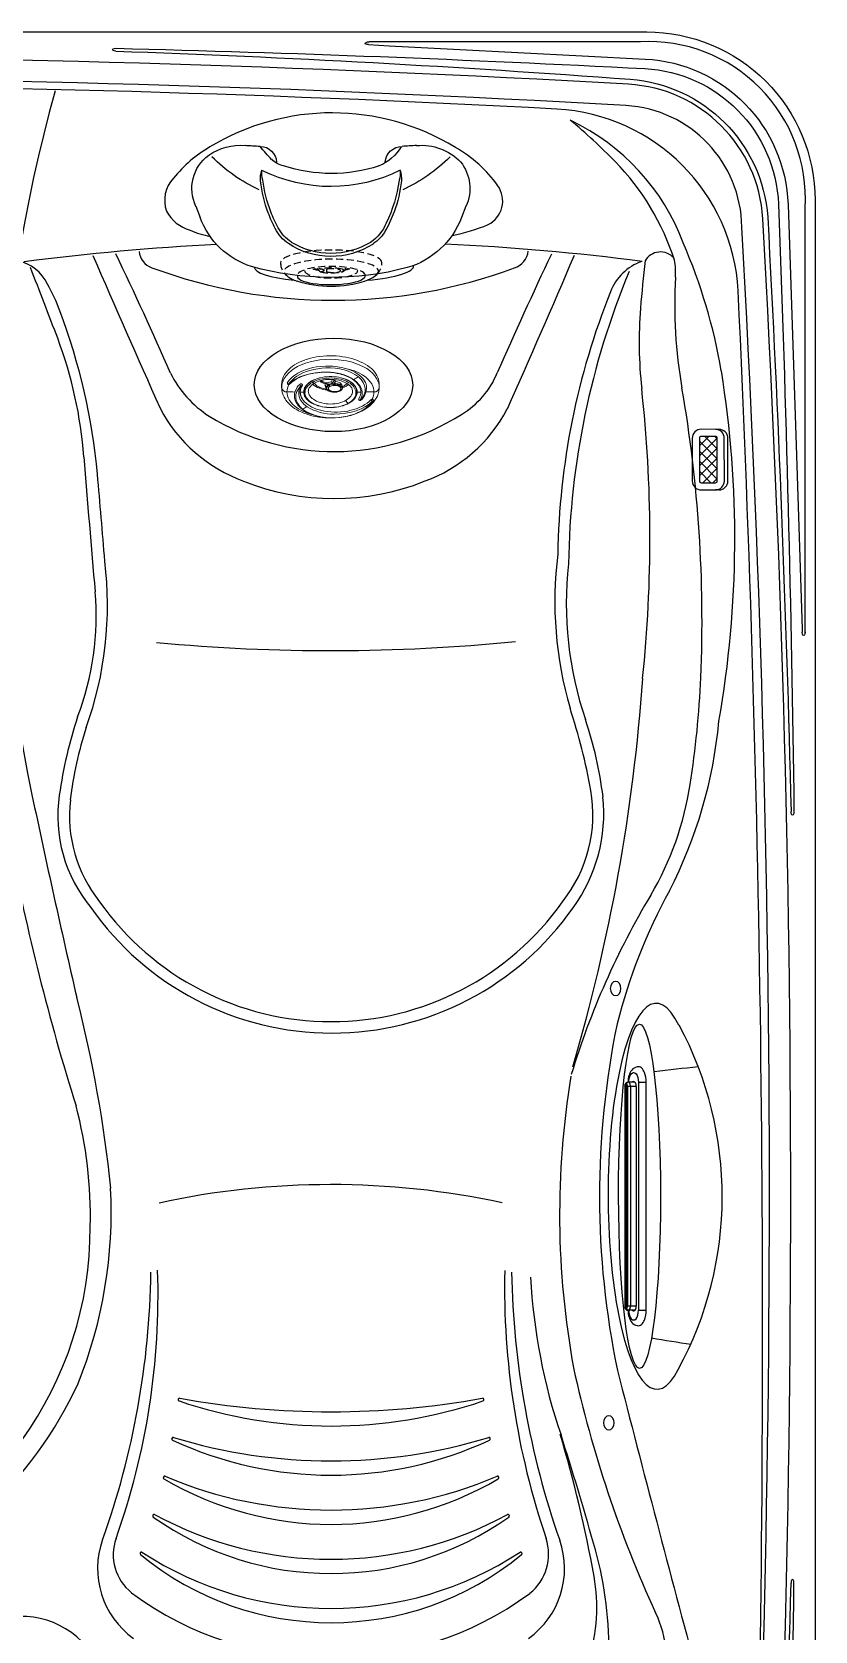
# Model space of a CAD drawing. Header units: inches. Extents: x -1 to 81, y -22 to 129.
# Drawn here: x 53.4 to 80.9, y 31.6 to 87.7 of the extents above; entities that cross this region are included whole.
import ezdxf

# ---------------------------------------------------------------- set-up
doc = ezdxf.new("R2010")
doc.units = ezdxf.units.IN
doc.header["$MEASUREMENT"] = 0
doc.linetypes.add('HIDDEN', pattern=[0.375, 0.25, -0.125])
for name, color, linetype in [('1', 4, 'Continuous'), ('1_CYAN', 4, 'Continuous'), ('DIM', 3, 'Continuous')]:
    doc.layers.add(name, color=color, linetype=linetype)

# ---------------------------------------------------------------- blocks, each defined once
blk = doc.blocks.new('WATERFALL')
at = {"layer": '1'}
for p, q in [((4, 0), (-4, 0)), ((-4, -0.396), (-3.999, -0.638)), ((-3.85, -0.351), (3.85, -0.351)), ((4, -0.396), (3.999, -0.638)), ((-4, -0.632), (-3.999, -0.658)), ((4, -0.632), (3.999, -0.658))]:
    blk.add_line(p, q, dxfattribs=at)
at = {"layer": '1', "color": 3, "linetype": 'Continuous'}
for p, q in [((-4, -0.273), (-4, 0)), ((4, -0.273), (4, 0.001)), ((-4, -0.273), (4, -0.273)), ((-3.85, -0.556), (3.85, -0.556)), ((-3.85, -0.556), (-3.85, -0.758)), ((3.85, -0.351), (3.85, -0.556)), ((3.85, -0.556), (3.85, -0.758)), ((-3.925, -0.695), (-3.925, -0.711)), ((-3.9, -0.695), (-3.9, -0.679)), ((3.85, -0.658), (-3.85, -0.658)), ((-3.85, -0.663), (3.85, -0.663)), ((-3.85, -0.718), (3.85, -0.718)), ((-3.85, -0.748), (3.85, -0.748)), ((3.9, -0.695), (3.9, -0.679)), ((3.925, -0.695), (3.925, -0.711))]:
    blk.add_line(p, q, dxfattribs=at)
at = {"layer": '1', "color": 3}
blk.add_line((-3.85, -0.351), (-3.85, -0.556), dxfattribs=at)
at = {"layer": '1', "linetype": 'Continuous'}
blk.add_line((-3.85, -0.758), (3.85, -0.758), dxfattribs=at)
at = {"layer": '1'}
for centre, radius, start, end in [((-4.005, -0.96), 0.96, 89.7026, 110.5473), ((4.005, -0.96), 0.96, 69.4527, 90.2974), ((-4.38, -0.276), 0.162, 137.3529, 196.1624), ((-4.219, -0.258), 0.323, 191.3089, 230.2531), ((-4.199, -0.443), 0.408, 110.5473, 137.3529), ((-4.094, -0.107), 0.519, 230.3167, 253.2943), ((-3.91, -0.443), 0.11, 169.5931, 190.5464), ((-3.943, -0.453), 0.0809, 117.1348, 158.7066), ((-3.958, -0.443), 0.0631, 198.2934, 228.5703), ((-3.859, -0.606), 0.255, 87.9371, 118.1535), ((3.859, -0.606), 0.255, 61.8465, 92.0629), ((3.943, -0.453), 0.0809, 21.2934, 62.8652), ((3.958, -0.443), 0.0631, 311.4297, 341.7066), ((3.91, -0.443), 0.11, 349.4536, 10.4069), ((4.094, -0.107), 0.519, 286.7057, 309.6833), ((4.199, -0.443), 0.408, 42.6471, 69.4527), ((4.219, -0.258), 0.323, 309.7469, 348.6911), ((4.38, -0.276), 0.162, 343.8376, 42.6471), ((-4.004, 0.171), 0.811, 252.8804, 270.2955), ((-3.917, -0.652), 0.0826, 185.5312, 225.4143), ((-3.858, -0.593), 0.166, 225.4143, 272.815), ((3.858, -0.593), 0.166, 267.185, 314.5857), ((3.917, -0.652), 0.0826, 314.5857, 354.4688), ((3.95, -0.633), 0.0493, 354.0691, 39.2593), ((4.004, 0.171), 0.811, 269.7045, 287.1196)]:
    blk.add_arc(centre, radius, start, end, dxfattribs=at)
at = {"layer": '1', "color": 3, "linetype": 'Continuous'}
for centre, radius, start, end in [((-3.86, -0.775), 0.22, 87.5101, 119.3743), ((3.86, -0.775), 0.22, 60.6257, 92.4899), ((-3.95, -0.633), 0.0493, 140.7407, 185.9309), ((-3.933, -0.626), 0.0679, 190.5036, 252.9656), ((-3.93, -0.649), 0.0751, 119.3743, 140.7407), ((-3.922, -0.59), 0.105, 252.9656, 268.2617), ((-3.893, -0.7), 0.0319, 125.8154, 171.1791), ((-3.906, -0.711), 0.0194, 179.0129, 218.493), ((-3.881, -0.691), 0.0512, 218.493, 247.8988), ((-3.872, -0.73), 0.0693, 108.3606, 125.8154), ((-3.883, -0.693), 0.0165, 186.2572, 229.3653), ((-3.851, -0.619), 0.13, 247.8988, 270.493), ((-3.876, -0.7), 0.0321, 119.8351, 135.4578), ((-3.861, -0.667), 0.0505, 229.3653, 264.7528), ((-3.847, -0.805), 0.148, 91.2486, 108.3606), ((-3.867, -0.717), 0.0511, 107.1562, 119.8351), ((-3.85, -0.77), 0.106, 89.5501, 107.1562), ((-3.814, -0.15), 0.57, 264.7528, 266.3621), ((-3.814, -0.15), 0.57, 264.7528, 266.3621), ((3.847, -0.805), 0.148, 71.6394, 88.7514), ((3.85, -0.77), 0.106, 72.8438, 90.4499), ((3.814, -0.15), 0.57, 273.6379, 275.2472), ((3.851, -0.619), 0.13, 269.507, 292.1012), ((3.861, -0.667), 0.0505, 275.2472, 310.6347), ((3.867, -0.717), 0.0511, 60.1649, 72.8438), ((3.876, -0.7), 0.0321, 44.5422, 60.1649), ((3.872, -0.73), 0.0693, 54.1846, 71.6394), ((3.883, -0.693), 0.0165, 310.6347, 353.7428), ((3.92, -0.673), 0.0225, 207.2341, 269.8666), ((3.881, -0.691), 0.0512, 292.1012, 321.507), ((3.893, -0.7), 0.0319, 8.8209, 54.1846), ((3.906, -0.711), 0.0194, 321.507, 0.9871), ((3.922, -0.59), 0.105, 271.7383, 287.0344), ((3.933, -0.626), 0.0679, 287.0344, 349.4964), ((3.93, -0.649), 0.0751, 39.2593, 60.6257)]:
    blk.add_arc(centre, radius, start, end, dxfattribs=at)
at = {"layer": '1', "color": 3, "linetype": 'Continuous', "extrusion": (0, 0, -1)}
blk.add_ellipse((-4, -0.443), major_axis=(0.34, 0), ratio=0.499996, start_param=1.570796, end_param=4.712389, dxfattribs=at)
at = {"layer": '1', "color": 3, "linetype": 'Continuous'}
blk.add_ellipse((4, -0.443), major_axis=(-0.34, 0), ratio=0.499996, start_param=1.570796, end_param=4.712389, dxfattribs=at)
blk = doc.blocks.new('HHPILLOW')
at = {"layer": '1', "color": 4, "linetype": 'Continuous'}
for p, q in [((-2.494, 4.753), (-2.106, 4.601)), ((-2.494, -4.721), (-2.105, -4.568))]:
    blk.add_line(p, q, dxfattribs=at)
for centre, radius, start, end in [((-3.119, 3.46), 1.437, 64.1987, 144.2452), ((-3.046, 1.973), 2.791, 17.2128, 70.3086), ((-2.776, 3.213), 1.86, 144.2452, 185.5943), ((-10.994, 2.408), 6.398, 0.8252, 5.5943), ((-4.011, 2.508), 0.586, 180.8252, 266.9137), ((-7.36, -1.092), 4.531, 44.7353, 52.3377), ((-3.671, 1.428), 1.017, 75.1386, 94.7227), ((-4.23, -3.123), 5.594, 69.8472, 81.5495), ((-10.492, 0), 10.492, 345.3048, 15.4736), ((-4.763, 1.481), 0.874, 13.5856, 44.7353), ((-9.079, 0.003), 5.433, 342.0198, 18.0525), ((-3.656, -1.561), 3.93, 60.8599, 69.8472), ((-2.482, 0.546), 1.517, 34.445, 60.8599), ((-3.535, 0.016), 2.691, 328.9514, 31.0644), ((-5.477, -1.003), 1.703, 301.6981, 336.9534), ((-2.512, -0.493), 1.555, 293.0024, 325.5708), ((-4.003, -2.481), 0.592, 93.7208, 179.9264), ((-4.133, 2.742), 5.171, 278.0716, 295.5287), ((-80.292, 1.855), 75.821, 356.33867, 356.72241), ((-3.709, -1.15), 1.264, 267.6769, 283.819), ((-3.153, -1.833), 2.929, 290.9659, 343.5656), ((-2.737, -3.166), 1.897, 174.5895, 226.1127), ((-3.119, -3.349), 1.508, 231.7423, 294.5088)]:
    blk.add_arc(centre, radius, start, end, dxfattribs=at)
at = {"layer": '1', "color": 3, "linetype": 'Continuous'}
for centre, radius, start, end in [((-8.344, 0.09), 5.811, 24.9174, 44.9484), ((-8.621, 0.019), 5.435, 333.4141, 26.4613), ((-3.452, 1.377), 1.112, 86.4894, 105.933), ((-3.922, -2.198), 4.716, 69.3638, 83.4488), ((-3.755, -1.817), 4.3, 61.6983, 69.6641), ((-2.409, 0.629), 1.509, 35.7694, 62.6585), ((-3.453, 0.015), 2.717, 327.0779, 33.3886), ((-2.257, -0.759), 1.292, 297.8633, 327.0779), ((-3.771, 1.593), 4.065, 275.4073, 291.1401), ((-3.752, 1.839), 4.289, 289.7147, 299.2887), ((-8.354, -0.051), 5.824, 315.0702, 335.0709), ((-3.475, -1.533), 0.925, 252.0318, 275.4073)]:
    blk.add_arc(centre, radius, start, end, dxfattribs=at)
blk = doc.blocks.new('45DEGSPKR')
at = {"layer": '1', "linetype": 'Continuous'}
h = blk.add_hatch(dxfattribs=at)
h.set_pattern_fill('ANSI37', color=3, scale=2, angle=-90.0912, style=0)
h.set_pattern_definition([(314.90876, (-99.17984, 50.15187), (0.177058, 0.17649496), []), (44.90876, (-99.17984, 50.15187), (-0.17649496, 0.177058), [])])
edge = h.paths.add_edge_path()
edge.add_line((0.749, -0.501), (-0.751, -0.499))
edge.add_arc((-0.751, -0.561), 0.0625, 449.9088, 539.9088)
edge.add_line((-0.813, -0.561), (-0.815, -1.061))
edge.add_arc((-0.753, -1.061), 0.0625, 179.9088, 269.9088)
edge.add_line((-0.753, -1.124), (0.747, -1.126))
edge.add_arc((0.747, -1.064), 0.0625, 269.9088, 359.9088)
edge.add_line((0.81, -1.064), (0.812, -0.564))
edge.add_arc((0.749, -0.564), 0.0625, 359.9088, 449.9088)
at = {"layer": '1'}
for p, q in [((-1.065, -1.186), (-1.065, -1.061)), ((1.06, -1.189), (1.06, -1.064))]:
    blk.add_line(p, q, dxfattribs=at)
at = {"layer": '1', "linetype": 'Continuous'}
blk.add_line((-0.753, -1.499), (0.747, -1.501), dxfattribs=at)
blk.add_lwpolyline([(0.75, -0.251), (-0.75, -0.249, 0.414214), (-1.063, -0.561), (-1.065, -1.061, 0.414214), (-0.753, -1.374), (0.747, -1.376, 0.414214), (1.06, -1.064), (1.062, -0.564, 0.414214)], format="xyb", close=True, dxfattribs=at)
at = {"layer": '1', "color": 3, "linetype": 'Continuous'}
blk.add_lwpolyline([(0.749, -0.501), (-0.751, -0.499, 0.414214), (-0.813, -0.561), (-0.815, -1.061, 0.414214), (-0.753, -1.124), (0.747, -1.126, 0.414214), (0.81, -1.064), (0.812, -0.564, 0.414214)], format="xyb", close=True, dxfattribs=at)
at = {"layer": '1', "linetype": 'Continuous'}
for centre, radius, start, end in [((-0.753, -1.186), 0.312, 179.9088, 269.9088), ((0.747, -1.189), 0.313, 269.9088, 359.9088)]:
    blk.add_arc(centre, radius, start, end, dxfattribs=at)
blk = doc.blocks.new('1465601ISO2')
at = {"layer": '1_CYAN', "color": 3, "linetype": 'Continuous', "lineweight": 15}
for p, q in [((-14.02, 0.52), (-14.24, 0.39)), ((-13.81, 0.65), (-14.14, 0.46)), ((-13.69, 0.72), (-14.02, 0.52)), ((-13.08, 0.07), (-13.17, 0.02)), ((-13.04, 0.08), (-13.13, 0.03)), ((-14.18, -1.79), (-14.25, -1.83)), ((-13.66, -1.58), (-13.16, -1.52)), ((-12.4, -1.69), (-12.35, -1.66)), ((-8.85, -0.47), (-8.53, -0.76)), ((-8.53, -0.76), (-8.53, -0.77)), ((-13.02, -2.82), (-13.06, -2.84)), ((-10.68, -5.09), (-10.96, -5.41)), ((-10.96, -5.42), (-10.95, -5.41)), ((-10.82, -5.3), (-10.52, -4.95)), ((-10.52, -4.95), (-10.59, -4.99)), ((-10.19, -5.35), (-10.19, -5.37)), ((-10.19, -5.37), (-10.17, -5.44)), ((-10.14, -5.46), (-10.05, -5.62)), ((-9.76, -5.75), (-9.73, -5.76)), ((-9.46, -7.35), (-9.31, -7.18)), ((-9.35, -5.87), (-9.12, -5.88)), ((-11.14, -9.39), (-11.17, -9.38)), ((-9.47, -7.35), (-9.49, -7.38)), ((-9.83, -10.37), (-9.91, -10.42)), ((-9.88, -10.41), (-9.8, -10.36)), ((-9.15, -9.61), (-9.16, -9.62)), ((-9.15, -9.61), (-9.12, -9.59)), ((-7.91, -10.6), (-7.84, -10.56)), ((-7.89, -10.59), (-7.91, -10.6)), ((-6.83, -12.2), (-6.37, -11.93)), ((-6.25, -11.86), (-6.38, -11.93)), ((-6.25, -11.86), (-6.37, -11.93)), ((-6.26, -11.85), (-6.25, -11.86)), ((-9, -12.08), (-9.04, -12.06)), ((-6.83, -12.2), (-6.96, -12.26)), ((-6.95, -12.26), (-6.88, -12.22))]:
    blk.add_line(p, q, dxfattribs=at)
at = {"layer": '1_CYAN', "color": 3, "linetype": 'Continuous', "lineweight": 15, "flags": 128}
for points in [[(-14.24, 0.39), (-14.54, 0.18), (-14.81, -0.06), (-15.03, -0.32), (-15.21, -0.58), (-15.35, -0.82), (-15.47, -1.05), (-15.59, -1.35), (-15.71, -1.72), (-15.81, -2.17), (-15.85, -2.48), (-15.88, -2.78), (-15.89, -3.04), (-15.89, -3.25), (-15.89, -3.49), (-15.87, -3.73), (-15.85, -4), (-15.81, -4.32), (-15.75, -4.69), (-15.66, -5.1), (-15.54, -5.56), (-15.39, -6.07), (-15.18, -6.62), (-14.81, -7.46), (-14.38, -8.25), (-14.3, -8.37)], [(-14.14, 0.46), (-13.86, 0.6), (-13.54, 0.71), (-13.17, 0.78), (-12.76, 0.8), (-12.29, 0.76), (-11.78, 0.65), (-11.22, 0.46), (-10.75, 0.24), (-10.25, -0.04), (-9.74, -0.39), (-9.22, -0.81), (-8.7, -1.3), (-8.2, -1.84), (-7.71, -2.43), (-7.26, -3.08), (-6.83, -3.76), (-6.45, -4.48), (-6.12, -5.21), (-5.84, -5.94), (-5.62, -6.66), (-5.47, -7.35), (-5.37, -8), (-5.32, -8.6), (-5.33, -9.16), (-5.37, -9.67), (-5.48, -10.25), (-5.65, -10.75), (-5.85, -11.17), (-6.07, -11.52), (-6.32, -11.8), (-6.57, -12.02), (-6.83, -12.2)], [(-13.67, 0.72), (-13.42, 0.84), (-13.15, 0.94), (-12.86, 1.01), (-12.57, 1.05), (-12.26, 1.06), (-11.94, 1.03), (-11.61, 0.98), (-11.27, 0.9), (-10.93, 0.79), (-10.59, 0.64), (-10.24, 0.47), (-9.89, 0.27), (-9.54, 0.05), (-9.2, -0.2), (-8.86, -0.48)], [(-13.16, 0.02), (-13.16, 0.02), (-13.13, 0.03)], [(-13.11, 0.08), (-12.58, 0.03), (-12.02, -0.12), (-11.56, -0.31), (-11.09, -0.56), (-10.52, -0.93), (-9.95, -1.39), (-9.58, -1.73), (-9.22, -2.11), (-8.87, -2.52), (-8.53, -2.96), (-8.06, -3.66)], [(-15.34, -5.68), (-15.41, -5.42), (-15.57, -4.66), (-15.65, -3.95), (-15.66, -3.31), (-15.61, -2.73), (-15.5, -2.24), (-15.36, -1.81), (-15.18, -1.45), (-14.98, -1.15), (-14.77, -0.91), (-14.54, -0.71), (-14.32, -0.56)], [(-14.25, -1.83), (-14.48, -1.98), (-14.65, -2.12), (-14.77, -2.25), (-14.87, -2.38), (-15.01, -2.58), (-15.12, -2.78), (-15.2, -2.95), (-15.28, -3.18), (-15.36, -3.49), (-15.42, -3.82), (-15.45, -4.16), (-15.46, -4.5), (-15.43, -5.08), (-15.33, -5.69), (-15.18, -6.31), (-15.04, -6.77), (-14.88, -7.19), (-14.8, -7.38), (-14.68, -7.64), (-14.53, -7.95), (-14.33, -8.32), (-14.08, -8.74)], [(-15.37, -3.87), (-15.24, -3.31), (-15.03, -2.83), (-14.75, -2.43), (-14.41, -2.13), (-14, -1.92), (-13.54, -1.82), (-13.04, -1.82), (-12.5, -1.93)], [(-12.5, -1.93), (-12.95, -1.95), (-13.35, -2.06), (-13.72, -2.25), (-14.03, -2.52), (-14.3, -2.86), (-14.5, -3.27), (-14.64, -3.75), (-14.72, -4.28)], [(-13.35, -2.3), (-13.55, -2.44), (-13.74, -2.61), (-13.91, -2.81), (-14.06, -3.05), (-14.18, -3.3), (-14.28, -3.58), (-14.35, -3.89), (-14.4, -4.22), (-14.42, -4.56), (-14.42, -4.92), (-14.39, -5.3), (-14.33, -5.69), (-14.25, -6.07), (-14.14, -6.47), (-14.01, -6.87), (-13.85, -7.28), (-13.64, -7.74), (-13.4, -8.19)], [(-14.18, -1.79), (-13.97, -1.68), (-13.66, -1.58)], [(-13.21, -0.21), (-12.61, -0.41), (-12.01, -0.72), (-11.41, -1.11), (-10.81, -1.6), (-10.24, -2.17), (-9.7, -2.81), (-9.2, -3.5), (-8.76, -4.24)], [(-13.21, -0.21), (-12.8, -0.25), (-12.39, -0.34), (-11.96, -0.48), (-11.52, -0.67), (-11.09, -0.92), (-10.65, -1.21), (-10.22, -1.55), (-9.8, -1.93), (-9.4, -2.35), (-9.01, -2.81), (-8.64, -3.3), (-8.29, -3.81)], [(-13.12, -0.33), (-12.74, -0.44), (-12.43, -0.57), (-12.19, -0.69), (-12, -0.79), (-11.82, -0.9), (-11.35, -1.22), (-10.88, -1.61), (-10.42, -2.04), (-10, -2.5), (-9.88, -2.65), (-9.73, -2.83), (-9.55, -3.08), (-9.32, -3.39), (-9.07, -3.78), (-8.79, -4.25)], [(-12.39, -1.65), (-12.33, -1.67), (-12.28, -1.72), (-12.24, -1.78), (-12.2, -1.85), (-12.19, -1.92), (-12.19, -1.98), (-12.21, -2.03), (-12.25, -2.05), (-12.28, -2.06)], [(-8.53, -0.77), (-8.2, -1.09), (-7.88, -1.43), (-7.56, -1.79), (-7.26, -2.17), (-6.97, -2.56), (-6.7, -2.97), (-6.44, -3.39), (-6.2, -3.82), (-5.97, -4.25), (-5.77, -4.7), (-5.58, -5.15), (-5.41, -5.6), (-5.27, -6.05), (-5.14, -6.49), (-5.04, -6.94), (-4.96, -7.38), (-4.91, -7.81), (-4.88, -8.23), (-4.87, -8.63), (-4.88, -9.03), (-4.92, -9.41), (-4.98, -9.77), (-5.07, -10.11), (-5.17, -10.43), (-5.3, -10.73), (-5.45, -11), (-5.63, -11.25), (-5.82, -11.48), (-6.03, -11.68), (-6.26, -11.85)], [(-14.06, -8.72), (-14.41, -8.12), (-14.72, -7.49), (-14.97, -6.85), (-15.17, -6.22), (-15.31, -5.59), (-15.39, -4.98), (-15.41, -4.41), (-15.37, -3.87)], [(-9.07, -9.69), (-9.26, -9.78), (-9.46, -9.84), (-9.68, -9.87), (-9.9, -9.87), (-10.14, -9.84), (-10.38, -9.79), (-10.63, -9.7), (-10.89, -9.59), (-11.14, -9.45), (-11.4, -9.28), (-11.65, -9.09), (-11.89, -8.88), (-12.13, -8.64), (-12.37, -8.39), (-12.59, -8.11), (-12.8, -7.83), (-12.99, -7.52), (-13.17, -7.21), (-13.34, -6.89), (-13.48, -6.57), (-13.61, -6.24), (-13.71, -5.91), (-13.8, -5.58), (-13.86, -5.26), (-13.9, -4.95), (-13.91, -4.65), (-13.91, -4.36), (-13.88, -4.08), (-13.83, -3.82), (-13.76, -3.58), (-13.66, -3.36), (-13.55, -3.17), (-13.41, -3), (-13.26, -2.85), (-13.08, -2.74)], [(-11.17, -9.38), (-11.42, -9.22), (-11.66, -9.04), (-11.91, -8.83), (-12.14, -8.6), (-12.37, -8.36), (-12.59, -8.09), (-12.79, -7.81), (-12.98, -7.52), (-13.16, -7.21), (-13.32, -6.9), (-13.46, -6.58), (-13.58, -6.26), (-13.68, -5.93), (-13.76, -5.62), (-13.82, -5.3), (-13.85, -5), (-13.87, -4.7), (-13.85, -4.42), (-13.82, -4.16), (-13.76, -3.91), (-13.68, -3.68), (-13.58, -3.48), (-13.46, -3.3), (-13.32, -3.14), (-13.16, -3.01), (-12.98, -2.91), (-12.79, -2.84), (-12.59, -2.79), (-12.37, -2.78), (-12.14, -2.79), (-11.91, -2.84), (-11.66, -2.91), (-11.42, -3.01), (-11.17, -3.15)], [(-13.06, -2.84), (-13.27, -3.01), (-13.42, -3.17), (-13.51, -3.29), (-13.56, -3.38), (-13.61, -3.47), (-13.67, -3.58), (-13.76, -3.84), (-13.83, -4.12), (-13.86, -4.4), (-13.87, -4.67), (-13.87, -4.89), (-13.85, -5.08), (-13.82, -5.32), (-13.76, -5.61), (-13.75, -5.68)], [(-10.97, -8.85), (-11.2, -8.71), (-11.43, -8.54), (-11.65, -8.34), (-11.87, -8.13), (-12.07, -7.89), (-12.27, -7.64), (-12.46, -7.38), (-12.63, -7.1), (-12.78, -6.82), (-12.92, -6.53), (-13.03, -6.23), (-13.13, -5.93), (-13.21, -5.64), (-13.27, -5.35), (-13.3, -5.07), (-13.31, -4.8), (-13.3, -4.54), (-13.27, -4.3), (-13.21, -4.07), (-13.13, -3.87), (-13.03, -3.68), (-12.92, -3.52), (-12.78, -3.39), (-12.63, -3.28), (-12.58, -3.26)], [(-13.08, -2.74), (-12.9, -2.65), (-12.69, -2.58), (-12.48, -2.55), (-12.25, -2.55), (-12.02, -2.58), (-11.77, -2.63), (-11.52, -2.72), (-11.27, -2.83), (-11.01, -2.97), (-10.76, -3.14), (-10.51, -3.33), (-10.26, -3.54), (-10.02, -3.78), (-9.79, -4.04), (-9.57, -4.31), (-9.36, -4.6), (-9.16, -4.9), (-8.98, -5.21), (-8.82, -5.53), (-8.68, -5.85), (-8.55, -6.18), (-8.44, -6.51), (-8.36, -6.84), (-8.3, -7.16), (-8.26, -7.47), (-8.24, -7.77), (-8.25, -8.07), (-8.28, -8.34), (-8.33, -8.6), (-8.4, -8.84), (-8.49, -9.06), (-8.61, -9.25), (-8.75, -9.42), (-8.9, -9.57), (-9.07, -9.69)], [(-13.02, -2.82), (-12.88, -2.74), (-12.69, -2.67), (-12.48, -2.62), (-12.25, -2.61), (-12.02, -2.62), (-11.78, -2.67), (-11.53, -2.75), (-11.28, -2.85), (-11.02, -2.99), (-10.77, -3.15), (-10.51, -3.33), (-10.26, -3.54), (-10.1, -3.7)], [(-12.58, -3.26), (-12.36, -3.18), (-12.13, -3.15), (-11.91, -3.17), (-11.53, -3.27), (-11.13, -3.46)], [(-11.16, -3.44), (-11.23, -3.63), (-11.29, -3.97), (-11.29, -4.1), (-11.29, -4.22), (-11.29, -4.33), (-11.27, -4.47), (-11.24, -4.68), (-11.16, -5.04), (-11.01, -5.47), (-11, -5.48)], [(-11.13, -3.46), (-11.13, -3.46), (-11.17, -3.42), (-11.19, -3.36), (-11.2, -3.29), (-11.19, -3.22), (-11.17, -3.15)], [(-11.17, -3.15), (-10.92, -3.3), (-10.67, -3.48), (-10.43, -3.69), (-10.19, -3.92), (-9.96, -4.17), (-9.75, -4.43), (-9.54, -4.71), (-9.35, -5.01), (-9.17, -5.31), (-9.01, -5.63), (-8.87, -5.95), (-8.75, -6.27), (-8.65, -6.59), (-8.57, -6.91), (-8.51, -7.22), (-8.48, -7.53), (-8.47, -7.82), (-8.48, -8.1), (-8.51, -8.37), (-8.57, -8.61), (-8.65, -8.84), (-8.75, -9.05), (-8.87, -9.23), (-9.01, -9.38), (-9.17, -9.51), (-9.35, -9.61), (-9.54, -9.69), (-9.75, -9.73), (-9.96, -9.75), (-10.19, -9.73), (-10.43, -9.69), (-10.67, -9.61), (-10.92, -9.51), (-11.17, -9.38)], [(-11.13, -3.46), (-10.81, -3.67), (-10.53, -3.9), (-10.3, -4.11), (-10.14, -4.28), (-10.05, -4.38), (-9.95, -4.5), (-9.84, -4.64), (-9.71, -4.81), (-9.53, -5.09), (-9.35, -5.41), (-9.2, -5.7), (-9.04, -6.08), (-8.93, -6.39), (-8.83, -6.75), (-8.76, -7.13), (-8.72, -7.5), (-8.73, -7.83), (-8.77, -8.13), (-8.83, -8.37), (-8.86, -8.45), (-8.9, -8.55), (-8.96, -8.66), (-9.09, -8.83), (-9.28, -8.99)], [(-8.79, -4.25), (-8.52, -4.79), (-8.3, -5.28), (-8.15, -5.7), (-8.04, -6.05), (-7.96, -6.33), (-7.91, -6.58), (-7.82, -7.1), (-7.77, -7.6), (-7.77, -8.03), (-7.81, -8.42), (-7.88, -8.8), (-8, -9.18), (-8.12, -9.44), (-8.26, -9.67), (-8.35, -9.77), (-8.46, -9.9), (-8.61, -10.03), (-8.81, -10.17)], [(-8.76, -4.24), (-8.77, -4.25), (-8.79, -4.25), (-8.79, -4.25), (-8.79, -4.25)], [(-8.29, -3.81), (-7.94, -4.42), (-7.64, -5.04), (-7.38, -5.68), (-7.19, -6.32), (-7.05, -6.95), (-6.98, -7.56), (-6.97, -8.14), (-7.02, -8.69)], [(-10.95, -5.41), (-10.96, -5.42), (-11.01, -5.49), (-11.06, -5.64), (-11.08, -5.8), (-11.07, -5.99), (-11.02, -6.25), (-10.92, -6.51), (-10.81, -6.72), (-10.7, -6.9), (-10.55, -7.09), (-10.39, -7.25), (-10.24, -7.37), (-10.09, -7.46), (-9.92, -7.52), (-9.82, -7.53), (-9.7, -7.52), (-9.57, -7.46), (-9.49, -7.37)], [(-9.84, -6.11), (-9.74, -6.28), (-9.67, -6.46), (-9.64, -6.52), (-9.62, -6.59), (-9.6, -6.66), (-9.59, -6.73), (-9.57, -6.79), (-9.57, -6.81), (-9.56, -6.86), (-9.56, -6.93), (-9.55, -7), (-9.56, -7.05), (-9.56, -7.09), (-9.57, -7.19), (-9.6, -7.26), (-9.61, -7.3), (-9.62, -7.31), (-9.62, -7.32), (-9.62, -7.32), (-9.62, -7.32), (-9.62, -7.32), (-9.62, -7.32), (-9.62, -7.32), (-9.62, -7.32), (-9.62, -7.32), (-9.62, -7.32), (-9.62, -7.32), (-9.62, -7.32), (-9.68, -7.4), (-9.77, -7.45), (-9.87, -7.47), (-9.98, -7.46), (-10.01, -7.46), (-10.04, -7.45), (-10.08, -7.44), (-10.11, -7.42), (-10.11, -7.42), (-10.13, -7.41), (-10.19, -7.38), (-10.24, -7.35), (-10.32, -7.29), (-10.41, -7.21), (-10.51, -7.12), (-10.54, -7.09), (-10.58, -7.04), (-10.62, -7), (-10.66, -6.94), (-10.7, -6.88), (-10.74, -6.82), (-10.76, -6.79), (-10.79, -6.74), (-10.83, -6.67), (-10.87, -6.59), (-10.92, -6.48), (-10.99, -6.29), (-11.01, -6.21), (-11.02, -6.17), (-11.02, -6.16), (-11.03, -6.14), (-11.03, -6.14), (-11.03, -6.14), (-11.03, -6.14), (-11.03, -6.13), (-11.03, -6.1), (-11.05, -5.99), (-11.05, -5.91), (-11.05, -5.84), (-11.04, -5.71), (-11, -5.6), (-10.94, -5.51), (-10.86, -5.45), (-10.81, -5.43), (-10.76, -5.41), (-10.71, -5.41), (-10.65, -5.41), (-10.6, -5.42), (-10.53, -5.44), (-10.46, -5.47), (-10.4, -5.51)], [(-10.95, -5.41), (-10.92, -5.37), (-10.82, -5.3)], [(-9.87, -7.33), (-9.94, -7.34), (-9.98, -7.34), (-10.03, -7.34), (-10.12, -7.31), (-10.17, -7.29), (-10.22, -7.26), (-10.31, -7.2), (-10.41, -7.12), (-10.51, -7.02), (-10.59, -6.91), (-10.64, -6.85), (-10.68, -6.79), (-10.72, -6.73), (-10.75, -6.66), (-10.79, -6.59), (-10.82, -6.52), (-10.84, -6.45), (-10.87, -6.38), (-10.89, -6.31), (-10.91, -6.24), (-10.92, -6.17), (-10.93, -6.1), (-10.93, -6.04), (-10.93, -5.97), (-10.92, -5.91), (-10.9, -5.86), (-10.89, -5.81), (-10.86, -5.77), (-10.84, -5.73), (-10.8, -5.7), (-10.77, -5.68), (-10.74, -5.66)], [(-10.74, -5.66), (-10.71, -5.65), (-10.63, -5.64), (-10.58, -5.65), (-10.54, -5.66), (-10.44, -5.7), (-10.39, -5.72), (-10.35, -5.75), (-10.25, -5.83), (-10.2, -5.87), (-10.15, -5.92), (-10.07, -6.02), (-10.02, -6.07), (-9.98, -6.13), (-9.9, -6.26), (-9.87, -6.32), (-9.83, -6.39), (-9.8, -6.46), (-9.77, -6.53), (-9.75, -6.6), (-9.73, -6.68), (-9.71, -6.75), (-9.7, -6.82), (-9.69, -6.89), (-9.69, -6.95), (-9.69, -7.02), (-9.7, -7.08), (-9.71, -7.13), (-9.73, -7.18), (-9.75, -7.22), (-9.78, -7.26), (-9.81, -7.29), (-9.87, -7.33)], [(-10.59, -4.99), (-10.66, -5.05), (-10.68, -5.09)], [(-10.37, -4.92), (-10.37, -4.92), (-10.52, -4.95)], [(-10.14, -5.46), (-10.14, -5.51), (-10.15, -5.53), (-10.16, -5.55), (-10.19, -5.56), (-10.23, -5.57), (-10.31, -5.55), (-10.4, -5.51)], [(-10.35, -5.39), (-10.3, -5.16), (-10.28, -5.12)], [(-10.17, -5.44), (-10.17, -5.46), (-10.17, -5.48), (-10.17, -5.49), (-10.17, -5.49), (-10.18, -5.5), (-10.21, -5.5), (-10.24, -5.49), (-10.35, -5.39)], [(-10.26, -5.12), (-10.27, -5.13), (-10.28, -5.13)], [(-10.26, -5.12), (-10.18, -5.29), (-10.14, -5.46)], [(-10.17, -5.44), (-10.16, -5.45), (-10.14, -5.46)], [(-10.05, -5.62), (-10.01, -5.71), (-9.97, -5.78)], [(-9.97, -5.78), (-9.97, -5.73), (-9.96, -5.71), (-9.95, -5.69), (-9.92, -5.68), (-9.88, -5.67), (-9.79, -5.69), (-9.7, -5.72)], [(-9.84, -6.11), (-9.92, -5.95), (-9.97, -5.78)], [(-9.92, -5.79), (-9.92, -5.77), (-9.93, -5.75), (-9.92, -5.74), (-9.92, -5.74), (-9.91, -5.73), (-9.88, -5.72), (-9.83, -5.73), (-9.76, -5.75)], [(-9.74, -5.75), (-9.71, -5.76), (-9.68, -5.78)], [(-9.29, -6.08), (-9.5, -6.07), (-9.72, -6.05)], [(-9.72, -6.05), (-9.61, -6.24), (-9.51, -6.46), (-9.47, -6.58), (-9.43, -6.72), (-9.42, -6.76), (-9.41, -6.81), (-9.4, -6.86), (-9.39, -6.92), (-9.39, -6.97), (-9.39, -6.99), (-9.39, -6.99), (-9.39, -6.99), (-9.39, -6.99), (-9.39, -7), (-9.39, -7), (-9.39, -7), (-9.39, -7), (-9.39, -7), (-9.39, -7), (-9.39, -7), (-9.39, -7), (-9.39, -7.12), (-9.41, -7.22), (-9.44, -7.3), (-9.47, -7.35)], [(-9.67, -5.78), (-9.42, -5.86), (-9.41, -5.86)], [(-9.35, -5.87), (-9.38, -5.87), (-9.41, -5.86)], [(-9.29, -6.08), (-9.28, -6.03), (-9.27, -5.99), (-9.23, -5.92), (-9.21, -5.89), (-9.19, -5.87), (-9.18, -5.87)], [(-9.19, -6.62), (-9.22, -6.35), (-9.29, -6.08)], [(-6.95, -6.19), (-6.71, -6.99), (-6.55, -7.75), (-6.47, -8.45), (-6.46, -9.1), (-6.51, -9.67), (-6.62, -10.17), (-6.76, -10.59), (-6.94, -10.95), (-7.14, -11.25), (-7.35, -11.5), (-7.58, -11.69), (-7.8, -11.84)], [(-6.95, -6.19), (-6.84, -6.62), (-6.76, -7.04), (-6.71, -7.47), (-6.69, -7.88), (-6.69, -8.26), (-6.73, -8.63), (-6.79, -8.99), (-6.88, -9.32), (-7, -9.62), (-7.14, -9.89), (-7.27, -10.07)], [(-14.08, -8.74), (-14.08, -8.74), (-14.08, -8.74), (-14.07, -8.73), (-14.06, -8.72)], [(-14.08, -8.74), (-13.68, -9.33), (-13.29, -9.83), (-12.92, -10.26), (-12.58, -10.61), (-12.17, -10.98), (-11.82, -11.26), (-11.52, -11.49), (-11.35, -11.6), (-11.19, -11.7), (-11.03, -11.79), (-10.89, -11.87), (-10.71, -11.97), (-10.47, -12.08), (-10.17, -12.19), (-9.83, -12.3), (-9.44, -12.38), (-9, -12.42)], [(-9.13, -12.31), (-9.53, -12.28), (-9.95, -12.19), (-10.38, -12.05), (-10.81, -11.85), (-11.25, -11.61), (-11.69, -11.32), (-12.12, -10.98), (-12.54, -10.59), (-12.95, -10.18), (-13.34, -9.72), (-13.71, -9.24), (-14.06, -8.72)], [(-9.13, -12.31), (-9.74, -12.12), (-10.35, -11.82), (-10.96, -11.43), (-11.57, -10.95), (-12.15, -10.39), (-12.7, -9.76), (-13.2, -9.07), (-13.66, -8.33)], [(-13.4, -8.19), (-13.15, -8.63), (-12.87, -9.05), (-12.56, -9.47), (-12.24, -9.87), (-11.91, -10.23), (-11.57, -10.56), (-11.21, -10.88), (-10.85, -11.17), (-10.49, -11.41), (-10.13, -11.62), (-9.76, -11.8), (-9.39, -11.95), (-9.07, -12.04)], [(-11.64, -9.05), (-11.47, -9.19), (-11.15, -9.4)], [(-11.15, -9.4), (-10.82, -9.56), (-10.53, -9.67), (-10.29, -9.74), (-10.1, -9.77), (-10.02, -9.77), (-9.95, -9.78), (-9.9, -9.78), (-9.82, -9.78), (-9.71, -9.77), (-9.56, -9.75), (-9.37, -9.7), (-9.15, -9.61)], [(-9.28, -8.99), (-9.32, -9.01), (-9.49, -9.09), (-9.67, -9.15), (-9.87, -9.17), (-10.08, -9.16), (-10.29, -9.13), (-10.51, -9.06), (-10.74, -8.97), (-10.97, -8.85)], [(-9.95, -10.66), (-9.51, -10.64), (-9.1, -10.54), (-8.74, -10.35), (-8.42, -10.08), (-8.16, -9.73), (-7.95, -9.32), (-7.81, -8.85), (-7.73, -8.31)], [(-7.02, -8.69), (-7.16, -9.25), (-7.37, -9.73), (-7.66, -10.14), (-8.01, -10.45), (-8.43, -10.66), (-8.9, -10.77), (-9.41, -10.77), (-9.95, -10.66)], [(-9.62, -7.48), (-9.44, -7.61), (-9.21, -7.76)], [(-8.26, -7.77), (-8.27, -8.06), (-8.3, -8.33), (-8.36, -8.59), (-8.44, -8.82), (-8.55, -9.03), (-8.67, -9.22), (-8.82, -9.38), (-8.98, -9.51), (-9.12, -9.59)], [(-8.26, -7.77), (-8.25, -7.78), (-8.24, -7.78)], [(-11, -11.81), (-10.85, -11.9), (-10.67, -12), (-10.47, -12.1), (-10.22, -12.22), (-9.9, -12.34), (-9.55, -12.45), (-9.19, -12.54), (-8.64, -12.61), (-8.09, -12.59), (-7.71, -12.54), (-7.33, -12.43), (-6.95, -12.26)], [(-9.91, -10.42), (-9.91, -10.41), (-9.88, -10.41)], [(-8.89, -12.21), (-8.87, -12.27), (-8.87, -12.33), (-8.89, -12.37), (-8.91, -12.39)]]:
    blk.add_lwpolyline(points, dxfattribs=at)
at = {"layer": '1_CYAN', "color": 3, "linetype": 'Continuous', "lineweight": 15}
for centre, radius, start, end in [((-13.7, -0.14), 0.747, 126.3623, 214.128), ((-13.07, -0.14), 0.187, 119.3072, 252.9677), ((-13.01, -0.15), 0.212, 125.5402, 198.436), ((-13.16, -2.6), 2.34, 90.6876, 119.5442), ((139.84, 85.35), 176.48, 209.13, 209.5092), ((-12.35, -3.86), 1.89, 120.4466, 153.2415), ((-12.49, -3.87), 1.83, 86.1823, 119.1314), ((-12.4, -4), 1.95, 86.4845, 118.7503), ((139.86, 85.36), 176.5, 209.776, 209.9413), ((-13.08, -0.2), 0.131, 184.2557, 251.9138), ((-13.19, -4.17), 2.65, 72.3674, 89.3266), ((-12.26, -1.89), 0.241, 124.1073, 189.2254), ((-12.36, -1.9), 0.144, 190.902, 269.8474), ((45.29, 91.95), 113.4, 237.6665, 238.0525), ((-7.31, -4.51), 7.42, 178.2163, 211.0773), ((-11.96, -4.25), 1.88, 125.4468, 179.7158), ((-7.56, -3.84), 3.91, 172.2431, 206.8367), ((-10.89, -3.25), 0.296, 124.2525, 158.9435), ((-8.91, -4.36), 1.57, 166.225, 209.3257), ((-9.01, -4.4), 1.44, 164.6041, 209.996), ((-9.02, -4.4), 1.3, 167.61, 237.1294), ((-15.18, -8.03), 7.46, 357.8194, 30.5431), ((-16.26, -8.77), 9.66, 15.4849, 31.9185), ((-10.68, -5.85), 0.563, 54.1189, 104.1171), ((-10.22, -5.51), 0.176, 138.0748, 178.6058), ((-11.32, -5.68), 1.18, 15.1546, 27.8503), ((-9.91, -5.63), 0.159, 248.1404, 267.1525), ((-8.85, -5.19), 1.22, 209.2372, 224.4592), ((-10.68, -4.5), 1.82, 297.5814, 301.6688), ((-9.46, -5.07), 0.496, 238.1582, 289.2542), ((-9.65, -5.73), 0.0529, 170.3566, 262.2997), ((-9.42, -5.27), 0.538, 238.2178, 296.0946), ((-10.01, -6.72), 0.831, 323.1276, 7.2465), ((-12.91, -7.82), 4.65, 0.5873, 14.9382), ((-10.75, -9.23), 0.438, 119.6303, 199.596), ((-8.45, -5.81), 1.88, 236.1831, 261.4141), ((-7.93, -5.59), 2.52, 239.5494, 251.0943), ((52.95, 105.22), 128.73, 241.8798, 242.2345), ((-9.81, -8.04), 1.8, 243.1, 295.3945), ((-9.82, -10.58), 0.186, 118.7782, 253.1925), ((-9.75, -10.58), 0.216, 125.6095, 201.3799), ((-9.85, -10.66), 0.101, 182.6259, 258.2525), ((-9.08, -8.39), 2.5, 251.5004, 297.9799), ((-9.65, -8.5), 1.87, 267.5029, 299.2929), ((143.69, 78.72), 176.5, 210.0587, 210.224), ((-8.96, -9.8), 2.34, 270.6876, 299.5442), ((143.68, 78.71), 176.48, 210.4908, 210.87), ((-8.68, -8.98), 1.79, 298.1086, 332.8587), ((-7.13, -11.52), 0.743, 205.5931, 293.9122), ((-8.9, -12.25), 0.237, 125.1057, 194.6282), ((-8.99, -12.27), 0.142, 196.5318, 271.2929), ((-9.16, -12.3), 0.273, 34.2384, 71.4388), ((-9, -12.23), 0.181, 259.0064, 299.4957)]:
    blk.add_arc(centre, radius, start, end, dxfattribs=at)
blk = doc.blocks.new('19 HS Propel')
at = {"layer": '1', "color": 3, "linetype": 'HIDDEN'}
blk.add_line((64.605, 73.432), (64.605, 73.338), dxfattribs=at)
at = {"layer": '1', "color": 4}
blk.add_lwpolyline([(5.9, 81.749), (75.849, 81.749, -0.414214), (81.749, 75.849), (81.749, 5.9, -0.414214), (75.849, 0), (5.9, 0, -0.414214), (0, 5.9), (0, 75.849, -0.414214)], format="xyb", close=True, dxfattribs=at)
at = {"layer": '1', "color": 3}
for points in [[(81.401, 60.687), (81.402, 66.907), (81.402, 75.585, 0.447667), (75.62, 81.405), (66.809, 81.405), (66.104, 81.405)], [(57.212, 81.078, -0.009932), (75.263, 80.091, -0.372518), (80.089, 75.254, -0.007172), (80.91, 54.404)], [(57.215, 81.178, -0.006597), (75.772, 80.466, -0.387969), (80.466, 75.709, -0.006398), (81.01, 54.406)], [(66.076, 81.306), (66.803, 81.268), (73.579, 80.916), (75.791, 80.801, -0.389479), (80.803, 75.695), (81.096, 66.894), (81.298, 60.813), (81.302, 60.692)], [(57.212, 0.672, 0.009932), (75.263, 1.659, 0.372518), (80.089, 6.496, 0.007172), (80.91, 27.345)], [(57.215, 0.572, 0.006597), (75.772, 1.284, 0.387969), (80.466, 6.04, 0.006398), (81.01, 27.343)]]:
    blk.add_lwpolyline(points, format="xyb", dxfattribs=at)
for centre, radius, start, end in [((40.875, -518.029), 598.927, 86.713705, 93.285571), ((40.875, -517.599), 597.748, 86.716084, 93.282008), ((104.82, 65.684), 51.666, 164.2781, 191.947), ((74.922, 74.922), 5, 3.195, 86.805), ((74.869, 74.864), 4.311, 0.5071, 86.7161), ((64.808, 70.599), 8.313, 58.6686, 121.2434), ((69.859, 71.629), 7.759, 20.5493, 64.6442), ((62.844, 73.722), 4.625, 120.1808, 141.2187), ((66.863, 73.689), 4.607, 35.3934, 60.5214), ((60.039, 75.847), 1.112, 136.0296, 200.1031), ((69.863, 75.82), 0.928, 296.8505, 35.3934), ((60.171, 76.081), 1.328, 207.6444, 254.6396), ((-518.025, 40.874), 598.923, 356.713689, 3.285598), ((61.175, 77.839), 3.327, 245.9436, 258.7694), ((67.782, 81.063), 6.565, 280.8119, 292.3796), ((-517.595, 40.874), 597.745, 356.711344, 3.263439), ((64.907, -9.905), 84.3, 92.82188, 97.43756), ((64.907, -9.905), 84.3, 82.65297, 87.37631), ((59.301, 66.598), 19.436, 9.6701, 23.5118), ((53.478, 72.271), 1.482, 25.4691, 77.8346), ((-67.597, 24.993), 131.111, 20.54496, 21.70546), ((913.926, 448.105), 935.607, 203.575225, 203.933542), ((-272.479, 221.815), 376.089, 335.94677, 336.84272), ((76.284, 71.973), 1.835, 109.8933, 158.7797), ((134.034, 67.333), 58.599, 173.73318, 175.3752), ((76.327, 73.408), 0.626, 41.5825, 149.7057), ((100.966, 62.658), 27.87, 157.4467, 179.1133), ((48.561, 69.421), 7.161, 20.8352, 29.1461), ((98.505, 63.037), 25.785, 158.142, 179.1269), ((34.393, 64.16), 22.275, 5.3494, 20.5208), ((90.305, 70.87), 14.727, 175.3752, 186.3185), ((40.937, 65.669), 15.205, 4.4347, 20.545), ((41.972, 63.97), 36.963, 350.0297, 9.1737), ((28.26, 64), 47.697, 354.0673, 6.3185), ((63.558, 71.091), 5.424, 207.9261, 249.9527), ((66.216, 71.023), 5.354, 289.9095, 332.2153), ((475.634, 99.382), 420.798, 184.43467, 185.08087), ((-330.013, 31.749), 388.119, 4.64602, 5.0979), ((64.879, 73.974), 8.588, 248.2667, 291.5954), ((86.046, 61.772), 13.426, 172.9064, 196.1813), ((44.195, 61.65), 12.729, 340.27, 6.9328), ((85.777, 61.706), 12.754, 173.7702, 198.6324), ((46.741, 61.249), 9.787, 338.9347, 5.0809), ((11.905, 63.528), 63.953, 343.57842, 356.00259), ((53.108, 51.436), 21.101, 10.1206, 18.2099), ((71.765, 52.564), 16.71, 161.9884, 171.6712), ((68.331, 53.352), 12.796, 161.7811, 173.4335), ((60.606, 53.219), 13.81, 7.1049, 18.6324), ((62.183, 59.073), 16.263, 332.7536, 354.6998), ((447.322, 138.154), 401.751, 191.947, 192.98467), ((60.216, 54.255), 5.038, 171.6712, 219.6361), ((69.08, 54.287), 4.876, 321.3396, 10.1206), ((60.424, 54.262), 4.836, 173.4335, 218.6615), ((68.673, 54.35), 5.666, 324.1714, 5.8396), ((132.78, 68.313), 80.685, 190.72719, 197.47688), ((94.145, 42.041), 19.957, 151.2917, 165.7161), ((64.804, 56.978), 10.342, 215.0346, 324.9141), ((64.768, 56.98), 9.944, 215.2499, 324.7513), ((12.568, 36.727), 44.691, 5.7433, 14.4572), ((104.15, 40.912), 29.963, 168.3443, 191.7617), ((65.787, 40.906), 12.707, 331.4798, 28.2013), ((9075.759, -78732.015), 79289.694, 96.51619046, 96.51731341), ((41.244, 40.225), 15.078, 358.5669, 14.8214), ((40.85, 40.374), 16.205, 338.1546, 2.919), ((64.768, 12.823), 28.498, 77.8459, 102.2269), ((43.624, 39.784), 12.692, 288.2714, 0.2881), ((29.442, 38.651), 29.008, 340.2874, 359.2056), ((101.456, 38.858), 30.362, 181.1388, 199.2578), ((92.302, 39.166), 20.563, 183.03, 198.8015), ((13214.334, 82154.733), 83163.161, 260.91019099, 260.91116116), ((1025.794, 278.795), 981.78, 194.389896, 195.029911), ((42.985, 40.302), 14.216, 290.3131, 335.2221), ((59.451, 33.78), 0.0499, 75.9855, 255.0859), ((64.768, 49.47), 16.617, 251.2937, 288.7063), ((64.768, 63.249), 29.895, 259.7791, 280.226), ((70.084, 33.78), 0.0498, 284.9141, 100.226), ((-29.129, -0.15), 107.077, 15.65502, 17.77533), ((59.228, 32.405), 0.0499, 80.8127, 245.2094), ((64.768, 44.309), 13.18, 245.0438, 294.9562), ((64.768, 50.585), 18.956, 253.0324, 286.9664), ((70.307, 32.405), 0.0499, 295.0261, 99.6579), ((58.929, 31.044), 0.05, 76.063, 239.5434), ((64.768, 40.966), 11.563, 239.5232, 300.4768), ((64.768, 44.775), 14.871, 246.9312, 293.0702), ((70.607, 31.044), 0.05, 300.4878, 103.1557), ((58.557, 29.702), 0.0499, 73.6643, 235.3938), ((64.767, 41.179), 13, 241.5371, 298.4592), ((70.978, 29.702), 0.05, 305.2543, 107.8573), ((64.768, 38.487), 10.808, 234.7437, 305.2563), ((59.577, 27.854), 3.003, 160.2874, 234.6561), ((69.958, 27.854), 3.003, 305.3439, 19.2578), ((61.414, 25.006), 13.106, 359.6411, 16.5699), ((58.116, 28.381), 0.05, 71.8129, 230.7026), ((64.768, 36.496), 10.542, 230.6598, 309.3402), ((64.768, 38.588), 12.134, 236.8486, 303.1501), ((71.419, 28.381), 0.05, 309.3313, 108.5706), ((53.897, 23.176), 3, 35.2953, 109.761)]:
    blk.add_arc(centre, radius, start, end, dxfattribs=at)
at = {"layer": '1', "color": 2}
for centre, radius, start, end in [((40.398, -522.975), 602.883, 86.930068, 92.980384), ((72.324, 72.314), 6.738, 3.0416, 86.9301), ((59.628, 62.432), 21.128, 44.3545, 50.1672), ((68.464, 71.071), 8.771, 17.7566, 44.3545), ((58.711, 74.117), 0.678, 185.3716, 249.69), ((70.952, 74.173), 0.745, 290.249, 351.6739), ((-52.383, 21.152), 121.659, 23.56288, 25.72695), ((64.852, 90.708), 18.369, 249.69, 290.249), ((214.677, 6.54), 157.352, 154.62994, 156.29833), ((74.353, 73.29), 2.506, 356.7296, 10.4919), ((93.809, 72.178), 16.982, 176.7296, 189.8903), ((-695.408, 36.212), 775.319, 358.69998, 2.695296), ((62.588, 71.522), 3.867, 206.6769, 237.0694), ((67.814, 70.923), 3.005, 300.593, 337.8674), ((30.39, 61.121), 47.394, 357.5668, 9.8903), ((64.867, 75.366), 8.334, 238.288, 302.4884), ((64.777, 125.996), 65.946, 264.66566, 275.62596), ((44.154, 60.536), 33.618, 351.1262, 357.5668), ((66.442, 57.056), 11.059, 329.7031, 351.1262), ((100.199, 36.958), 28.229, 149.0456, 163.0687), ((102.513, 40.266), 29.726, 170.5979, 190.4091), ((33.266, 37.441), 25.431, 340.4047, 1.9685), ((98.323, 37.739), 27.468, 178.8017, 198.7434), ((114.367, 43.878), 42.062, 192.3311, 204.6942), ((27.57, 19.157), 47.185, 10.2826, 16.5131), ((58.833, 28.34), 1.708, 160.4047, 231.4738), ((70.659, 28.352), 1.744, 308.3651, 18.7434), ((68.068, 26.504), 6.026, 342.2462, 10.2826), ((64.769, 36.484), 11.785, 233.5621, 306.2767), ((73.119, 24.767), 3.401, 291.1936, 26.898)]:
    blk.add_arc(centre, radius, start, end, dxfattribs=at)
at = {"layer": '1', "color": 3, "linetype": 'HIDDEN'}
for centre, radius, start, end in [((63.528, 73.635), 0.53, 178.7135, 233.4306), ((64.776, 71.772), 1.701, 77.2201, 102.0085), ((66.016, 73.644), 0.535, 311.4953, 1.5584), ((64.767, 75.653), 2.301, 253.9782, 259.1873), ((64.767, 75.674), 2.301, 255.2158, 258.8122), ((65.226, 73.965), 1.058, 208.1655, 213.6829), ((64.456, 73.601), 0.172, 230.0853, 259.223), ((64.44, 73.441), 0.113, 213.6829, 250.2773), ((64.766, 75.152), 1.854, 258.6647, 281.6973), ((62.803, 80.255), 7.096, 283.1039, 283.9704), ((64.33, 72.944), 0.497, 67.819, 79.223), ((64.511, 73.387), 0.0187, 283.9704, 67.819), ((64.841, 74.546), 1.231, 258.986, 277.3308), ((65.103, 73.481), 0.147, 276.8276, 316.3858), ((65.127, 73.492), 0.156, 275.5051, 327.8992), ((65.132, 73.342), 0.0925, 33.4033, 77.2201), ((65.199, 73.386), 0.0119, 326.9587, 33.4033), ((64.767, 75.653), 2.301, 282.2926, 286.609), ((65.183, 73.461), 0.0922, 325.9577, 5.9377), ((64.767, 75.674), 2.301, 282.6135, 285.4513)]:
    blk.add_arc(centre, radius, start, end, dxfattribs=at)
at = {"layer": '1'}
for centre, radius, start, end in [((63.846, 73.935), 0.963, 228.8277, 252.9019), ((64.758, 76.901), 4.066, 252.9019, 287.4602), ((65.654, 74.054), 1.082, 287.4602, 311.4953)]:
    blk.add_arc(centre, radius, start, end, dxfattribs=at)
at = {"layer": '1', "color": 3, "extrusion": (0, 0, -1)}
for centre, major_axis, ratio, start_param, end_param in [((66.072, 81.355), (0.104, 0.009), 0.475343, 1.570796, 5.071891), ((57.213, 81.128), (-0.118, 0.004), 0.423924, 4.712389, 7.853982), ((81.352, 60.689), (-0.006, -0.11), 0.453705, 4.464216, 7.853982), ((80.96, 54.405), (0.002, -0.129), 0.388654, 4.712389, 7.853982)]:
    blk.add_ellipse(centre, major_axis=major_axis, ratio=ratio, start_param=start_param, end_param=end_param, dxfattribs=at)
at = {"layer": '1', "color": 3, "linetype": 'HIDDEN'}
for centre, major_axis, ratio, start_param, end_param in [((64.774, 73.653), (-1.776, -0.006), 0.252144, 3.141593, 6.282607), ((64.777, 73.354), (1.655, 0.006), 0.257517, 6.007199, 9.756158), ((64.778, 73.207), (-1.189, 0), 0.269713, 3.141593, 6.283185), ((64.775, 73.37), (0.927, 0.003), 0.267619, 3.108708, 6.351347), ((64.789, 73.376), (0.313, 0.001), 0.222056, 5.440613, 8.481483)]:
    blk.add_ellipse(centre, major_axis=major_axis, ratio=ratio, start_param=start_param, end_param=end_param, dxfattribs=at)
at = {"layer": '1', "color": 3}
for centre, major_axis, ratio, start_param, end_param in [((64.868, 73.518), (-2.796, -0.019), 0.191296, 0.007157, 1.049127), ((64.868, 73.518), (-2.796, -0.019), 0.191296, 1.998001, 3.178948), ((64.776, 73.191), (1.191, 0.009), 0.255327, 3.057603, 6.307958), ((76.19, 40.912), (-0.014, 6.769), 0.251252, 5.801047, 9.881345), ((80.96, 27.344), (0.002, 0.129), 0.388654, 4.712389, 7.853982)]:
    blk.add_ellipse(centre, major_axis=major_axis, ratio=ratio, start_param=start_param, end_param=end_param, dxfattribs=at)
for centre, major_axis, ratio in [((64.854, 69.369), (-2.779, 0.007), 0.5893), ((75.591, 40.912), (-0.005, 6.038), 0.121855)]:
    blk.add_ellipse(centre, major_axis=major_axis, ratio=ratio, dxfattribs=at)
at = {"layer": '1', "extrusion": (0, 0, -1)}
for centre in [(74.753, 48.199), (74.513, 32.966)]:
    blk.add_ellipse(centre, major_axis=(0, 0.25), ratio=0.752466, dxfattribs=at)
at = {"layer": '1', "color": 1, "linetype": 'Continuous', "xscale": -1, "rotation": 90.00008194814004}
blk.add_blockref('HHPILLOW', (64.78, 73.14), dxfattribs=at)
at = {"layer": '1', "rotation": 90.09124221138606}
blk.add_blockref('45DEGSPKR', (77.192, 66.75), dxfattribs=at)
at = {"layer": 'DIM', "xscale": 0.234375, "yscale": 0.234375, "zscale": 0.234375, "rotation": 59.98879046446792}
blk.add_blockref('1465601ISO2', (64.785, 72.096), dxfattribs=at)
at = {"layer": 'DIM', "rotation": 270}
blk.add_blockref('WATERFALL', (75.828, 40.912), dxfattribs=at)

msp = doc.modelspace()

# ---------------------------------------------------------------- block references
msp.add_blockref('19 HS Propel', (-0.843, 5.956))

doc.saveas('drawing.dxf')
